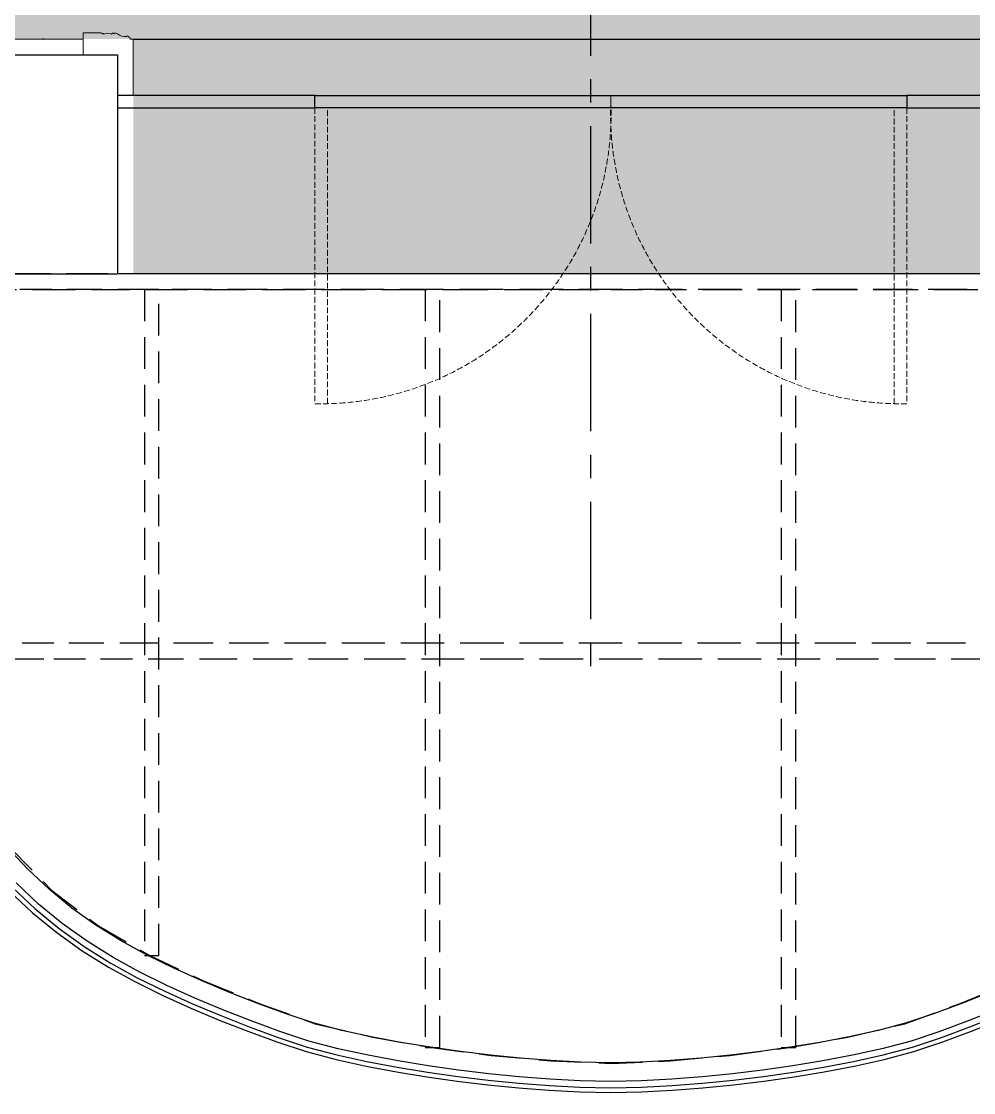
# Model space of a CAD drawing. Header units: millimetres. Extents: x 6321 to 120763, y -355 to 15211.
# Drawn here: x 14543 to 17584, y 123 to 3546 of the extents above; entities that cross this region are included whole.
import ezdxf

# ---------------------------------------------------------------- set-up
doc = ezdxf.new("R2010")
doc.units = ezdxf.units.MM
for name, pattern in [('CENTER', [2, 1.25, -0.25, 0.25, -0.25]), ('DASH', [0.35, 0.25, -0.1]), ('DASHED', [19.05, 12.7, -6.35])]:
    doc.linetypes.add(name, pattern=pattern)
doc.layers.add('A-Doors', color=1, linetype='Continuous', lineweight=13)
doc.layers.add('I-PL-WALL-FHINISH', color=73, linetype='Continuous', lineweight=13)
for name, color, linetype in [('A-天花投影线', 61, 'Continuous'), ('D-BASE-WALL', 4, 'Continuous'), ('I-FC', 2, 'Continuous'), ('I-FC-HATCH', 8, 'Continuous'), ('I-GRID', 252, 'CENTER'), ('I-RCP', 2, 'Continuous'), ('I—平面—门', 1, 'Continuous')]:
    doc.layers.add(name, color=color, linetype=linetype)

# ---------------------------------------------------------------- blocks, each defined once
blk = doc.blocks.new('海龙_1212121182')
at = {"layer": 'A-天花投影线', "linetype": 'DASHED', "ltscale": 8}
for points in [[(-1904.1, -1872.1), (-1770.4, -2007.5), (-1620.6, -2122.1), (-1457.2, -2217), (-1285.2, -2297.9), (-1107.4, -2369.7), (-929.3, -2434.7), (-745.1, -2477.8), (-556.6, -2511), (-366.3, -2536), (-175.3, -2553.3), (15.1, -2561.8), (205.3, -2553.3), (395.7, -2536), (585, -2511), (772.2, -2477.8), (954.7, -2434.7), (1130.8, -2369.7), (1306.2, -2297.9)], [(1306.1, -88.6), (1130.8, -88.6), (954.6, -88.6), (772.1, -88.6), (585, -88.6), (395.7, -88.6), (205.2, -88.6), (15.1, -88.6), (-175.2, -88.6), (-366.2, -88.6), (-556.5, -88.6), (-745, -88.6), (-929.2, -88.6), (-1107.4, -88.6), (-1285.1, -88.6), (-1457.1, -88.6), (-1620.6, -88.6), (-1770.2, -88.6), (-1904, -88.6)]]:
    blk.add_lwpolyline(points, dxfattribs=at)
for points in [[(-1473.6, -88.6), (-1473.7, -2217), (-1427.9, -2217), (-1427.8, -88.6)], [(-577.4, -88.6), (-577.5, -2511), (-530.8, -2511), (-530.7, -88.6)]]:
    blk.add_lwpolyline(points, close=True, dxfattribs=at)
for points in [[(1272.7, -38.6, 0), (1085.2, -38.6, 0), (894.7, -38.6, 0), (701.7, -38.6, 0), (506.8, -38.6, 0), (333.7, -38.6, 0), (155.9, -38.6, 0), (15.4, -38.6, 0), (-125.4, -38.6, 0), (-303.6, -38.6, 0), (-477.5, -38.6, 0), (-673.6, -38.6, 0), (-868.3, -38.6, 0), (-1060.8, -38.6, 0), (-1250.8, -38.6, 0), (-1437.8, -38.6, 0), (-1621.8, -38.6, 0), (-1795.9, -38.6, 0), (-1983.9, -38.6, 0)], [(-1983.9, -88.6, 0), (-1795.9, -88.6, 0), (-1621.8, -88.6, 0), (-1437.8, -88.6, 0), (-1250.8, -88.6, 0), (-1060.8, -88.6, 0), (-868.3, -88.6, 0), (-673.6, -88.6, 0), (-477.5, -88.6, 0), (-303.6, -88.6, 0), (-125.4, -88.6, 0), (15.4, -88.6, 0), (155.9, -88.6, 0), (333.7, -88.6, 0), (506.8, -88.6, 0), (701.7, -88.6, 0), (894.7, -88.6, 0), (1085.2, -88.6, 0), (1272.7, -88.6, 0)], [(-1904.5, -2011, 0), (-1831.4, -2079.9, 0), (-1754.2, -2143.4, 0), (-1673.2, -2201.3, 0), (-1589.2, -2253.6, 0), (-1502.8, -2301.2, 0), (-1414.7, -2344.7, 0), (-1325.3, -2385, 0), (-1234.9, -2422.8, 0), (-1143.8, -2458.5, 0), (-1051.6, -2492.9, 0), (-957.7, -2523.8, 0), (-862.1, -2548.9, 0), (-765.9, -2569.9, 0), (-669.4, -2588.1, 0), (-572.5, -2604, 0), (-475.2, -2617.8, 0), (-377.7, -2629.6, 0), (-279.9, -2639.3, 0), (-181.9, -2647, 0), (-83.6, -2652.5, 0), (15.1, -2654.6, 0), (113.7, -2652.5, 0), (211.9, -2647, 0), (309.6, -2639.3, 0), (407, -2629.6, 0), (504.1, -2617.8, 0), (600.8, -2604, 0), (697.1, -2588.1, 0), (792.9, -2569.9, 0), (888.2, -2548.9, 0), (982.8, -2523.8, 0), (1075.7, -2492.9, 0), (1166.7, -2458.5, 0), (1256.7, -2422.8, 0)], [(1226.6, -2333.8, 0), (1137.9, -2368.9, 0), (1049.1, -2402.4, 0), (960, -2432.1, 0), (869.3, -2456.2, 0), (776.7, -2476.5, 0), (682.9, -2494.4, 0), (588.4, -2510, 0), (493.5, -2523.5, 0), (398, -2535.1, 0), (302.3, -2544.6, 0), (206.4, -2552.2, 0), (110.5, -2557.5, 0), (15.1, -2559.6, 0), (-80.4, -2557.5, 0), (-176.4, -2552.2, 0), (-272.6, -2544.6, 0), (-368.6, -2535.1, 0), (-464.5, -2523.5, 0), (-560, -2510, 0), (-655.1, -2494.4, 0), (-749.6, -2476.5, 0), (-843.1, -2456.2, 0), (-934.7, -2432.1, 0), (-1024.7, -2402.4, 0), (-1114.7, -2368.9, 0), (-1204.5, -2333.8, 0), (-1293.1, -2296.7, 0), (-1380.4, -2257.4, 0), (-1465.7, -2215.3, 0), (-1548.8, -2169.6, 0), (-1628.9, -2119.8, 0), (-1705.5, -2065, 0), (-1778.5, -2005.2, 0), (-1847.5, -1940.1, 0), (-1912.8, -1870.3, 0)], [(-1895.6, -1999.7, 0), (-1823.1, -2068, 0), (-1746.6, -2130.9, 0), (-1666.3, -2188.4, 0), (-1582.9, -2240.3, 0), (-1497, -2287.6, 0), (-1409.3, -2330.9, 0), (-1320.3, -2371.1, 0), (-1230.1, -2408.7, 0), (-1139.2, -2444.4, 0), (-1047.4, -2478.6, 0), (-954.1, -2509.3, 0), (-859.2, -2534.3, 0), (-763.4, -2555.1, 0), (-667.2, -2573.3, 0), (-570.5, -2589.2, 0), (-473.5, -2602.9, 0), (-376.2, -2614.6, 0), (-278.7, -2624.4, 0), (-181, -2632, 0), (-83.1, -2637.5, 0), (15.1, -2639.6, 0), (113.2, -2637.5, 0), (211, -2632, 0), (308.5, -2624.4, 0), (405.6, -2614.6, 0), (502.4, -2602.9, 0), (598.9, -2589.2, 0), (694.9, -2573.3, 0), (790.3, -2555.1, 0), (885.2, -2534.3, 0), (979.2, -2509.3, 0), (1071.5, -2478.6, 0), (1162.2, -2444.4, 0), (1251.9, -2408.7, 0)], [(1245.6, -2390, 0), (1156.1, -2425.5, 0), (1065.9, -2459.5, 0), (974.4, -2490, 0), (881.2, -2514.8, 0), (786.9, -2535.5, 0), (691.9, -2553.6, 0), (596.3, -2569.4, 0), (500.2, -2583.1, 0), (403.7, -2594.7, 0), (306.9, -2604.4, 0), (209.8, -2612.1, 0), (112.5, -2617.5, 0), (15.1, -2619.6, 0), (-82.4, -2617.5, 0), (-179.8, -2612.1, 0), (-277.2, -2604.4, 0), (-374.3, -2594.7, 0), (-471.3, -2583.1, 0), (-567.9, -2569.4, 0), (-664.1, -2553.6, 0), (-759.9, -2535.5, 0), (-855.1, -2514.8, 0), (-949.2, -2490, 0), (-1041.7, -2459.5, 0), (-1133, -2425.5, 0), (-1223.7, -2390, 0), (-1313.5, -2352.5, 0), (-1402.1, -2312.6, 0), (-1489.2, -2269.5, 0), (-1574.3, -2222.7, 0), (-1656.9, -2171.3, 0), (-1736.2, -2114.5, 0), (-1811.9, -2052.4, 0), (-1883.6, -1984.9, 0)], [(-1896.8, -1269.3, 0), (-1763.3, -1269.3, 0), (-1614, -1269.3, 0), (-1450.7, -1269.3, 0), (-1279.3, -1269.3, 0), (-1102.3, -1269.3, 0), (-924.9, -1269.3, 0), (-741.8, -1269.3, 0), (-554.1, -1269.3, 0), (-364.6, -1269.3, 0), (-174.4, -1269.3, 0), (15.1, -1269.3, 0), (204.4, -1269.3, 0), (394, -1269.3, 0), (582.5, -1269.3, 0), (768.9, -1269.3, 0), (950.3, -1269.3, 0), (1125.7, -1269.3, 0), (1300.4, -1269.3, 0)], [(1300.4, -1219.3, 0), (1125.7, -1219.3, 0), (950.3, -1219.3, 0), (768.9, -1219.3, 0), (582.5, -1219.3, 0), (394, -1219.3, 0), (204.4, -1219.3, 0), (15.1, -1219.3, 0), (-174.4, -1219.3, 0), (-364.6, -1219.3, 0), (-554.1, -1219.3, 0), (-741.8, -1219.3, 0), (-924.9, -1219.3, 0), (-1102.3, -1219.3, 0), (-1279.3, -1219.3, 0), (-1450.7, -1219.3, 0), (-1614, -1219.3, 0), (-1763.3, -1219.3, 0), (-1896.8, -1219.3, 0)]]:
    blk.add_polyline3d(points, dxfattribs=at)
blk.add_polyline3d([(605.8, -2511, 0), (605.7, -88.6, 0), (559.3, -88.6, 0), (559.4, -2511, 0)], close=True, dxfattribs=at)

msp = doc.modelspace()

# ---------------------------------------------------------------- hatches: boundary and pattern name
at = {"layer": 'I-FC-HATCH'}
h = msp.add_hatch(dxfattribs=at)
h.set_pattern_fill('AR-CONC', color=256, scale=2)
h.set_pattern_definition([(50, (16985.02, 5554.04), (364.369, -31.878), [38.1, -419.1]), (355, (16985.02, 5554.04), (-70.487, 382.114), [30.48, -335.281]), (100.4514, (17015.4, 5551.4), (293.882, 350.236), [32.38, -356.18]), (46.184, (16985, 5655.64), (542.158, -84.085), [57.15, -628.65]), (96.6356, (17030.2, 5648.64), (474.808, 494.852), [48.57, -534.27]), (351.184, (16985, 5655.64), (474.81, 494.852), [45.72, -502.92]), (21, (17035.82, 5630.24), (303.229, -204.53), [38.1, -419.1]), (326, (17035.82, 5630.24), (123.604, 368.376), [30.48, -335.28]), (71.4514, (17061.1, 5613.2), (426.833, 163.846), [32.38, -356.18]), (37.5, (16985.02, 5554.04), (6.1772, 169.11), [0, -331.216, 0, -340.36, 0, -336.55]), (7.5, (16985.02, 5554.04), (133.6393, 200.361), [0, -194.056, 0, -323.596, 0, -128.27]), (327.5, (16871.74, 5554.04), (271.1812, -11.4575), [0, -127, 0, -396.24, 0, -525.78]), (317.5, (16820.94, 5554.04), (296.2584, 50.853), [0, -165.1, 0, -263.144, 0, -373.38])])
h.paths.add_polyline_path([(9160.2, 2739.4), (12210.2, 2739.4), (12210.2, 3489.4), (14900.2, 3489.4), (14900.2, 2739.4), (17950.2, 2739.4), (17950.2, 3489.4), (20640.2, 3489.4), (20640.2, 2739.4), (23645.2, 2739.4), (23645.2, 4229.4), (22495.2, 4229.4), (22495.2, 6829.5), (17745.2, 6829.5), (17745.2, 7019.4), (14975.2, 7019.4), (14975.2, 6829.5), (10230.2, 6829.4), (10230.2, 4229.4), (9160.2, 4229.4)])

# ---------------------------------------------------------------- linework, layer by layer
at = {"layer": 'A-Doors'}
for points in [[(15480.2, 3269.4), (16425.2, 3269.4), (16425.2, 3309.4), (15480.2, 3309.4)], [(17370.2, 3269.4), (16425.2, 3269.4), (16425.2, 3309.4), (17370.2, 3309.4)]]:
    msp.add_lwpolyline(points, close=True, dxfattribs=at)
at = {"layer": 'A-Doors', "color": 252, "linetype": 'DASH', "ltscale": 75}
for points in [[(15480.2, 3269.4), (15480.2, 2324.4), (15520.2, 2324.4), (15520.2, 3269.4)], [(17370.2, 3269.4), (17370.2, 2324.4), (17330.2, 2324.4), (17330.2, 3269.4)]]:
    msp.add_lwpolyline(points, close=True, dxfattribs=at)
for centre, start, end in [((15500.2, 3250), 268.7622, 2.4377), ((17350.2, 3250), 177.5623, 271.2378)]:
    msp.add_arc(centre, 925.8, start, end, dxfattribs=at)
at = {"layer": 'D-BASE-WALL'}
for p, q in [((12260.2, 3439.4), (14850.2, 3439.4)), ((14850.2, 3439.4), (14850.2, 2739.4)), ((12260.2, 2739.4), (14850.2, 2739.4))]:
    msp.add_line(p, q, dxfattribs=at)
at = {"layer": 'I-FC'}
msp.add_lwpolyline([(18000.2, 2739.4), (14850.2, 2739.4)], dxfattribs=at)
at = {"layer": 'I-GRID', "ltscale": 300}
msp.add_lwpolyline([(16360.2, 15211.2), (16360.2, 1463.3)], dxfattribs=at)
at = {"layer": 'I-PL-WALL-FHINISH'}
msp.add_lwpolyline([(14740.2, 3439.5), (14740.2, 3509.5), (14797.2, 3509.5, 0.37825), (14802, 3506.5, -0.623496), (14806.8, 3504.5, -0.284819), (14830.6, 3504.5, -0.636149), (14837.7, 3506.5, -0.282378), (14850.1, 3506, 0.186128), (14878.3, 3497.4, -0.824383), (14884.2, 3496.4), (14886.6, 3496.4, 0.262247), (14890.2, 3493.4), (14890.2, 3489.4), (14900.2, 3489.4), (14900.2, 3309.4)], format="xyb", dxfattribs=at)
msp.add_lwpolyline([(12210.2, 3309.4), (12210.2, 3489.4), (14740.2, 3489.4)], dxfattribs=at)
msp.add_lwpolyline([(14610.2, 3490.4), (14615.2, 3490.4), (14615.2, 3489.4), (14610.2, 3489.4)], close=True, dxfattribs=at)
at = {"layer": 'I-RCP'}
msp.add_lwpolyline([(14900.2, 3489.4), (17950.2, 3489.4)], dxfattribs=at)
msp.add_lwpolyline([(15480.2, 3309.4), (17370.2, 3309.4), (17370.2, 3269.4), (15480.2, 3269.4)], close=True, dxfattribs=at)
at = {"layer": 'I—平面—门'}
for points in [[(14850.2, 3269.4), (15480.2, 3269.4), (15480.2, 3309.4), (14850.2, 3309.4)], [(17370.2, 3269.4), (18000.2, 3269.4), (18000.2, 3309.4), (17370.2, 3309.4)]]:
    msp.add_lwpolyline(points, close=True, dxfattribs=at)

# ---------------------------------------------------------------- block references
at = {"layer": 'A-天花投影线', "linetype": 'DASHED', "ltscale": 8}
msp.add_blockref('海龙_1212121182', (16409.8, 2778, 0), dxfattribs=at)

doc.saveas('drawing.dxf')
